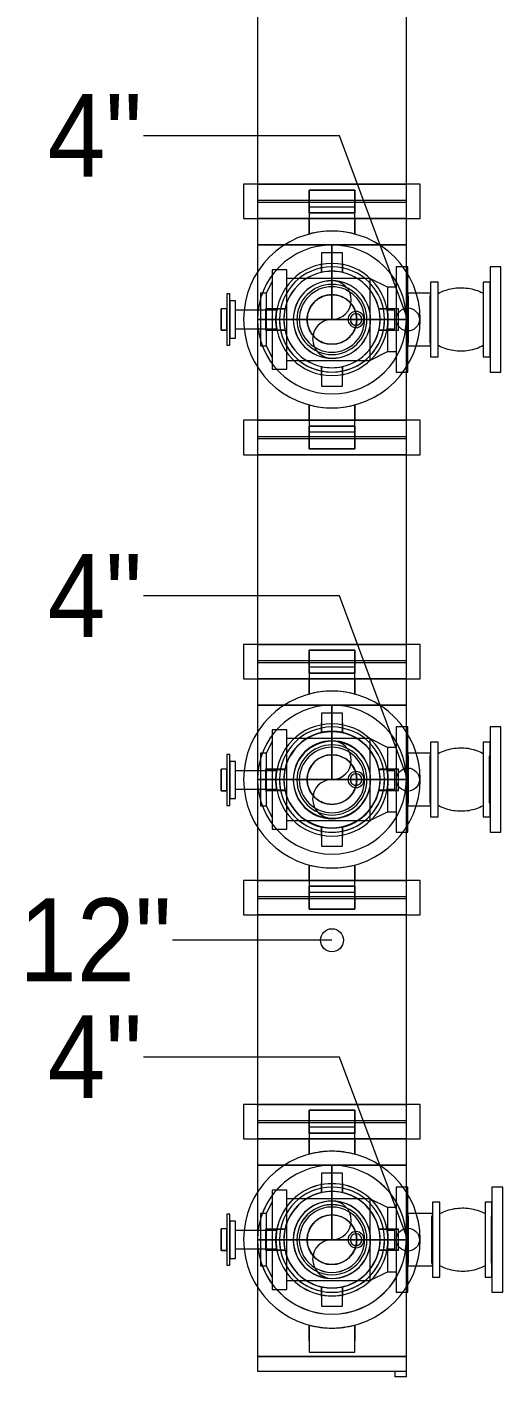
# Model space of a CAD drawing. Header units: metres. Extents: x 31.9 to 125.9, y -29 to 44.
# Drawn here: x 72.824 to 73.841, y -0.186 to 2.748 of the extents above; entities that cross this region are included whole.
import ezdxf

# ---------------------------------------------------------------- set-up
doc = ezdxf.new("R2010")
doc.units = ezdxf.units.M
for name, color, linetype, lineweight in [('A-DETL-GENF', 7, 'Continuous', 9), ('M-EQPM', 7, 'Continuous', 18), ('P-PIPE', 7, 'Continuous', 18), ('P-PIPE-IDEN', 7, 'Continuous', 9)]:
    doc.layers.add(name, color=color, linetype=linetype, lineweight=lineweight)
doc.styles.add('SansSerif', font='SANSS__.TTF', dxfattribs={"width": 0.9, "height": 0.18})

# ---------------------------------------------------------------- blocks, each defined once
blk = doc.blocks.new('C_S_L_ Suction Diffuser - 2_5-8 Inch - Flanged - 6_x4_-2360710-NIVEL 09')
at = {"layer": 'P-PIPE', "color": 11, "true_color": 0xff8080}
for p, q in [((0.0254, 0.1143), (0, 0.1143)), ((0, 0.1143), (0, 0)), ((0.0254, 0), (0.0254, 0.1143)), ((0.0825, 0.0889), (0.0444, 0.0698)), ((0.2635, 0.0889), (0.0825, 0.0889)), ((0.0825, 0), (0.0825, 0.0889)), ((0.0825, 0), (0.0825, 0.0889)), ((0.2794, 0.1079), (0.2635, 0.1079)), ((0.2635, 0.1079), (0.2635, 0)), ((0.2635, 0.0889), (0.2635, 0)), ((0.2953, 0.1079), (0.2794, 0.1079)), ((0.2953, 0), (0.2953, 0.1079)), ((0.0444, 0.0698), (0.0254, 0.0698)), ((0.0254, 0), (0.0254, 0.0698)), ((0.0444, 0), (0.0444, 0.0698)), ((0.0444, 0), (0.0444, 0.0698)), ((0.308, 0.0571), (0.2953, 0.0825)), ((0.2953, -0.0825), (0.2953, 0.0825)), ((0.2953, -0.0825), (0.2953, 0.0825)), ((0.3207, 0.0571), (0.308, 0.0571)), ((0.308, 0), (0.308, 0.0571)), ((0.308, 0), (0.308, 0.0571)), ((0.3207, 0), (0.3207, 0.0571)), ((0, 0), (0, -0.1143)), ((0.0254, -0.0699), (0.0254, 0)), ((0.0254, -0.1143), (0.0254, 0)), ((0.0444, -0.0699), (0.0444, 0)), ((0.0444, -0.0699), (0.0444, 0)), ((0.0825, -0.0889), (0.0825, 0)), ((0.0825, -0.0889), (0.0825, 0)), ((0.2635, 0), (0.2635, -0.0889)), ((0.2635, 0), (0.2635, -0.108)), ((0.2953, -0.108), (0.2953, 0)), ((0.308, -0.0572), (0.308, 0)), ((0.308, -0.0572), (0.308, 0)), ((0.3207, -0.0572), (0.3207, 0)), ((0.2953, -0.0825), (0.308, -0.0572)), ((0.308, -0.0572), (0.3207, -0.0572)), ((0.0254, -0.0699), (0.0444, -0.0699)), ((0.0444, -0.0699), (0.0825, -0.0889)), ((0, -0.1143), (0.0254, -0.1143)), ((0.0825, -0.0889), (0.2635, -0.0889)), ((0.2635, -0.108), (0.2794, -0.108)), ((0.2794, -0.108), (0.2953, -0.108))]:
    blk.add_line(p, q, dxfattribs=at)
for centre, radius, start, end in [((0.1651, 0), 0.1143, 0, 180), ((0.1651, 0), 0.1143, 360, 180), ((0.1651, 0), 0.054, 0, 180), ((0.1127, 0), 0.0175, 0, 180), ((0.1127, 0), 0.0175, 0, 180), ((0.1127, 0), 0.0127, 360, 180), ((0.1127, 0), 0.0127, 0, 180), ((0.1651, 0), 0.1143, 180, 0), ((0.1651, 0), 0.1143, 180, 360), ((0.1127, 0), 0.0175, 180, 0), ((0.1127, 0), 0.0175, 180, 360), ((0.1127, 0), 0.0127, 180, 360), ((0.1127, 0), 0.0127, 180, 0), ((0.1651, 0), 0.054, 180, 0)]:
    blk.add_arc(centre, radius, start, end, dxfattribs=at)
for points in [[(0.1111, 0), (0.1112, 0.0033), (0.1118, 0.0098), (0.1138, 0.0174), (0.1163, 0.0232), (0.1185, 0.0273), (0.121, 0.0313), (0.1238, 0.0349), (0.1269, 0.0383), (0.1303, 0.0414), (0.134, 0.0442), (0.1379, 0.0467), (0.142, 0.0488), (0.1463, 0.0507), (0.1509, 0.0522), (0.1555, 0.0532), (0.1602, 0.0538), (0.1651, 0.054), (0.17, 0.0538), (0.1747, 0.0532), (0.1793, 0.0522), (0.1839, 0.0507), (0.1875, 0.0491), (0.1903, 0.0477), (0.193, 0.0463), (0.1962, 0.0442), (0.1999, 0.0414), (0.2033, 0.0383), (0.2064, 0.0349), (0.2092, 0.0313), (0.2117, 0.0273), (0.2139, 0.0232), (0.2164, 0.0174), (0.2184, 0.0098), (0.219, 0.0033), (0.2191, 0)], [(0.2191, 0), (0.219, -0.0033), (0.2184, -0.0098), (0.2164, -0.0174), (0.2139, -0.0232), (0.2117, -0.0273), (0.2092, -0.0313), (0.2064, -0.0349), (0.2033, -0.0383), (0.1999, -0.0414), (0.1962, -0.0442), (0.1923, -0.0467), (0.1882, -0.0488), (0.1839, -0.0507), (0.1793, -0.0522), (0.1747, -0.0532), (0.17, -0.0538), (0.1651, -0.054), (0.1602, -0.0538), (0.1555, -0.0532), (0.1509, -0.0522), (0.1463, -0.0507), (0.1427, -0.0491), (0.1399, -0.0477), (0.1372, -0.0463), (0.134, -0.0442), (0.1303, -0.0414), (0.1269, -0.0383), (0.1238, -0.0349), (0.121, -0.0313), (0.1185, -0.0273), (0.1163, -0.0232), (0.1138, -0.0174), (0.1118, -0.0098), (0.1112, -0.0033), (0.1111, 0)]]:
    blk.add_open_spline(points, degree=3, knots=[0, 0, 0, 0, 0.055556, 0.111111, 0.138889, 0.166667, 0.194444, 0.222222, 0.25, 0.277778, 0.305556, 0.333333, 0.361111, 0.388889, 0.416667, 0.444444, 0.472222, 0.5, 0.527778, 0.555556, 0.583333, 0.611111, 0.638889, 0.652778, 0.666667, 0.694444, 0.722222, 0.75, 0.777778, 0.805556, 0.833333, 0.861111, 0.888889, 0.944444, 1, 1, 1, 1], dxfattribs=at)
blk = doc.blocks.new('Victaulic-IPS-Rigid Coupling Style 07-W07-107 - AC-2583998-NIVEL 09')
at = {"layer": 'P-PIPE', "color": 11, "true_color": 0xff8080}
for p, q in [((73.5375, 2.3568), (73.4384, 2.3568)), ((73.4384, 2.3568), (73.4384, 2.3319)), ((73.5375, 2.3319), (73.5375, 2.3568)), ((73.4384, 2.3319), (73.4384, 2.298)), ((73.4384, 2.298), (73.4384, 2.3319)), ((73.5375, 2.3319), (73.5375, 2.298)), ((73.5375, 2.298), (73.5375, 2.3319)), ((73.4384, 1.8928), (73.4384, 1.9267)), ((73.4384, 1.9267), (73.4384, 1.8928)), ((73.5375, 1.8928), (73.5375, 1.9267)), ((73.5375, 1.9267), (73.5375, 1.8928)), ((73.4384, 1.8928), (73.4384, 1.8679)), ((73.5375, 1.8679), (73.5375, 1.8928)), ((73.4384, 1.8679), (73.5375, 1.8679))]:
    blk.add_line(p, q, dxfattribs=at)
for radius, start, end in [(0.1922, 90, 270), (0.1922, 90, 270), (0.1922, 90, 104.9375), (0.1922, 90, 104.9375), (0.1922, 270, 90), (0.1922, 270, 90), (0.1922, 75.0625, 90), (0.1922, 75.0625, 90), (0.1619, 90, 270), (0.1619, 90, 270), (0.1619, 270, 90), (0.1619, 270, 90), (0.1922, 255.0625, 270), (0.1922, 255.0625, 270), (0.1922, 270, 284.9375), (0.1922, 270, 284.9375)]:
    blk.add_arc((73.488, 2.1124), radius, start, end, dxfattribs=at)
blk = doc.blocks.new('Victaulic-IPS-Rigid Coupling Style 07-W07-107 - AC-V29-NIVEL 09')
at = {"layer": 'P-PIPE', "color": 11, "true_color": 0xff8080}
for p, q in [((73.2958, 2.4062), (73.2958, 2.3316)), ((73.488, 2.4062), (73.2958, 2.4062)), ((73.326, 2.4062), (73.326, 2.3316)), ((73.326, 2.4062), (73.488, 2.4062)), ((73.6801, 2.4062), (73.488, 2.4062)), ((73.488, 2.4062), (73.6499, 2.4062)), ((73.6499, 2.3316), (73.6499, 2.4062)), ((73.6801, 2.3316), (73.6801, 2.4062)), ((73.5375, 2.3938), (73.4384, 2.3938)), ((73.4384, 2.3938), (73.4384, 2.344)), ((73.4384, 2.344), (73.4384, 2.3938)), ((73.4384, 2.3938), (73.4384, 2.344)), ((73.4384, 2.3938), (73.4384, 2.344)), ((73.4384, 2.3938), (73.488, 2.3938)), ((73.4384, 2.3938), (73.488, 2.3938)), ((73.488, 2.3938), (73.5375, 2.3938)), ((73.488, 2.3938), (73.5375, 2.3938)), ((73.5375, 2.344), (73.5375, 2.3938)), ((73.5375, 2.344), (73.5375, 2.3938)), ((73.5375, 2.344), (73.5375, 2.3938)), ((73.5375, 2.3938), (73.5375, 2.344)), ((73.2958, 2.3316), (73.488, 2.3316)), ((73.488, 2.3316), (73.326, 2.3316)), ((73.4384, 2.344), (73.5375, 2.344)), ((73.488, 2.344), (73.4384, 2.344)), ((73.488, 2.344), (73.4384, 2.344)), ((73.5375, 2.344), (73.488, 2.344)), ((73.5375, 2.344), (73.488, 2.344)), ((73.488, 2.3316), (73.6801, 2.3316)), ((73.6499, 2.3316), (73.488, 2.3316))]:
    blk.add_line(p, q, dxfattribs=at)
blk = doc.blocks.new('Victaulic-IPS-Reducer No 50-51 - AC-2380187-NIVEL 09')
at = {"layer": 'P-PIPE', "color": 11, "true_color": 0xff8080}
for radius, start, end in [(0.1619, 90, 270), (0.1619, 90, 270), (0.1619, 90, 270), (0.1619, 270, 90), (0.1619, 270, 90), (0.1619, 270, 90), (0.0841, 90, 270), (0.0841, 90, 270), (0.0841, 90, 270), (0.0841, 270, 90), (0.0841, 270, 90), (0.0841, 270, 90)]:
    blk.add_arc((73.488, 2.1124), radius, start, end, dxfattribs=at)
blk = doc.blocks.new('Victaulic-IPS-Rigid Coupling Style 07-W07-107 - AC-2583997-NIVEL 09')
at = {"layer": 'P-PIPE', "color": 11, "true_color": 0xff8080}
for p, q in [((73.5108, 2.2569), (73.4651, 2.2569)), ((73.4651, 2.2569), (73.4651, 2.2357)), ((73.4651, 2.2357), (73.4651, 2.2146)), ((73.4651, 2.2146), (73.4651, 2.2357)), ((73.5108, 2.2357), (73.5108, 2.2569)), ((73.5108, 2.2357), (73.5108, 2.2146)), ((73.5108, 2.2146), (73.5108, 2.2357)), ((73.4651, 1.989), (73.4651, 2.0101)), ((73.4651, 2.0101), (73.4651, 1.989)), ((73.5108, 1.989), (73.5108, 2.0101)), ((73.5108, 2.0101), (73.5108, 1.989)), ((73.4651, 1.989), (73.4651, 1.9678)), ((73.4651, 1.9678), (73.5108, 1.9678)), ((73.5108, 1.9678), (73.5108, 1.989))]:
    blk.add_line(p, q, dxfattribs=at)
for radius, start, end in [(0.1048, 90, 270), (0.1048, 90, 270), (0.1048, 90, 102.6023), (0.1048, 90, 102.6023), (0.1048, 270, 90), (0.1048, 270, 90), (0.1048, 77.3977, 90), (0.1048, 77.3977, 90), (0.0841, 90, 270), (0.0841, 90, 270), (0.0841, 270, 90), (0.0841, 270, 90), (0.1048, 257.3977, 270), (0.1048, 257.3977, 270), (0.1048, 270, 282.6023), (0.1048, 270, 282.6023)]:
    blk.add_arc((73.488, 2.1124), radius, start, end, dxfattribs=at)
blk = doc.blocks.new('Victaulic-IPS-Rigid Coupling Style 07-W07-107 - AC-V30-NIVEL 09')
at = {"layer": 'P-PIPE', "color": 11, "true_color": 0xff8080}
for p, q in [((73.2958, 1.8932), (73.2958, 1.8185)), ((73.488, 1.8932), (73.2958, 1.8932)), ((73.326, 1.8932), (73.326, 1.8185)), ((73.326, 1.8932), (73.488, 1.8932)), ((73.5375, 1.8807), (73.4384, 1.8807)), ((73.4384, 1.8807), (73.4384, 1.8309)), ((73.4384, 1.8807), (73.4384, 1.8309)), ((73.4384, 1.8807), (73.4384, 1.8309)), ((73.4384, 1.8309), (73.4384, 1.8807)), ((73.4384, 1.8807), (73.488, 1.8807)), ((73.4384, 1.8807), (73.488, 1.8807)), ((73.6801, 1.8932), (73.488, 1.8932)), ((73.488, 1.8932), (73.6499, 1.8932)), ((73.488, 1.8807), (73.5375, 1.8807)), ((73.488, 1.8807), (73.5375, 1.8807)), ((73.5375, 1.8309), (73.5375, 1.8807)), ((73.5375, 1.8807), (73.5375, 1.8309)), ((73.5375, 1.8309), (73.5375, 1.8807)), ((73.5375, 1.8309), (73.5375, 1.8807)), ((73.6499, 1.8185), (73.6499, 1.8932)), ((73.6801, 1.8185), (73.6801, 1.8932)), ((73.4384, 1.8309), (73.5375, 1.8309)), ((73.488, 1.8309), (73.4384, 1.8309)), ((73.488, 1.8309), (73.4384, 1.8309)), ((73.5375, 1.8309), (73.488, 1.8309)), ((73.5375, 1.8309), (73.488, 1.8309)), ((73.2958, 1.8185), (73.488, 1.8185)), ((73.488, 1.8185), (73.326, 1.8185)), ((73.488, 1.8185), (73.6801, 1.8185)), ((73.6499, 1.8185), (73.488, 1.8185))]:
    blk.add_line(p, q, dxfattribs=at)
blk = doc.blocks.new('Victaulic-IPS-Cap No 60 - Standard 2-2383927-NIVEL 09')
at = {"layer": 'P-PIPE', "color": 11, "true_color": 0xff8080}
for p, q in [((73.326, -0.1417), (73.326, -0.1734)), ((73.488, -0.1417), (73.326, -0.1417)), ((73.488, -0.1417), (73.326, -0.1417)), ((73.6499, -0.1417), (73.488, -0.1417)), ((73.6499, -0.1417), (73.488, -0.1417)), ((73.6499, -0.1734), (73.6499, -0.1417)), ((73.326, -0.1734), (73.488, -0.1734)), ((73.326, -0.1734), (73.488, -0.1734)), ((73.488, -0.1734), (73.6499, -0.1734)), ((73.488, -0.1734), (73.6499, -0.1734)), ((73.6245, -0.1734), (73.6245, -0.1861)), ((73.6245, -0.1734), (73.6499, -0.1734)), ((73.6245, -0.1734), (73.6499, -0.1734)), ((73.6499, -0.1861), (73.6499, -0.1734)), ((73.6499, -0.1861), (73.6245, -0.1861)), ((73.6499, -0.1861), (73.6245, -0.1861))]:
    blk.add_line(p, q, dxfattribs=at)
blk = doc.blocks.new('Butterfly Valve - 2-12 Inch - 6_-2379730-NIVEL 09')
at = {"layer": 'P-PIPE', "color": 11, "true_color": 0xff8080}
for p, q in [((73.2657, 2.1679), (73.2594, 2.1679)), ((73.2594, 2.1679), (73.2594, 2.1124)), ((73.2657, 2.1124), (73.2657, 2.1679)), ((73.2784, 2.1529), (73.2657, 2.1529)), ((73.2657, 2.1529), (73.2657, 2.1124)), ((73.2784, 2.1124), (73.2784, 2.1529)), ((73.2467, 2.089), (73.2467, 2.1357)), ((73.2467, 2.1357), (73.2467, 2.089)), ((73.2594, 2.1357), (73.2467, 2.1357)), ((73.2594, 2.1357), (73.2467, 2.1357)), ((73.2594, 2.089), (73.2594, 2.1357)), ((73.2594, 2.1357), (73.2594, 2.089)), ((73.3677, 2.1324), (73.2784, 2.1324)), ((73.2784, 2.1124), (73.2784, 2.1324)), ((73.6245, 2.1324), (73.6082, 2.1324)), ((73.6245, 2.1124), (73.6245, 2.1324)), ((73.2467, 2.089), (73.2594, 2.089)), ((73.2594, 2.089), (73.2467, 2.089)), ((73.2594, 2.1124), (73.2594, 2.0568)), ((73.2657, 2.0568), (73.2657, 2.1124)), ((73.2657, 2.1124), (73.2657, 2.0718)), ((73.2784, 2.0924), (73.2784, 2.1124)), ((73.2784, 2.0718), (73.2784, 2.1124)), ((73.2784, 2.0924), (73.3677, 2.0924)), ((73.6082, 2.0924), (73.6245, 2.0924)), ((73.6245, 2.0924), (73.6245, 2.1124)), ((73.2594, 2.0568), (73.2657, 2.0568)), ((73.2657, 2.0718), (73.2784, 2.0718))]:
    blk.add_line(p, q, dxfattribs=at)
for radius, start, end in [(0.1219, 90, 270), (0.1219, 90, 270), (0.1219, 270, 90), (0.1219, 270, 90), (0.0762, 90, 270), (0.0762, 90, 270), (0.0762, 90, 270), (0.0762, 90, 270), (0.0711, 90, 270), (0.0711, 90, 270), (0.0762, 270, 90), (0.0762, 270, 90), (0.0762, 270, 90), (0.0762, 270, 90), (0.0711, 270, 90), (0.0711, 270, 90)]:
    blk.add_arc((73.488, 2.1124), radius, start, end, dxfattribs=at)
for points in [[(73.366, 2.1124), (73.3661, 2.1147), (73.3661, 2.1182), (73.3664, 2.1219), (73.3666, 2.1239), (73.3667, 2.1252), (73.3669, 2.1265), (73.3671, 2.1281), (73.3673, 2.1298), (73.3675, 2.1313), (73.3677, 2.1325), (73.3677, 2.1325), (73.3675, 2.1312), (73.3673, 2.13), (73.3671, 2.1288), (73.367, 2.1277), (73.3669, 2.1265), (73.3667, 2.1252), (73.3666, 2.1238), (73.3664, 2.1219), (73.3661, 2.1182), (73.3661, 2.1147), (73.366, 2.1124)], [(73.6099, 2.1124), (73.6099, 2.1147), (73.6098, 2.1182), (73.6095, 2.1219), (73.6093, 2.1238), (73.6092, 2.1252), (73.6091, 2.1265), (73.6089, 2.1281), (73.6086, 2.1298), (73.6084, 2.1312), (73.6082, 2.1325), (73.6082, 2.1325), (73.6084, 2.1313), (73.6086, 2.13), (73.6088, 2.1288), (73.6089, 2.1277), (73.6091, 2.1265), (73.6092, 2.1252), (73.6093, 2.1239), (73.6095, 2.1219), (73.6098, 2.1182), (73.6099, 2.1147), (73.6099, 2.1124)], [(73.366, 2.1124), (73.3661, 2.11), (73.3661, 2.1065), (73.3664, 2.1028), (73.3666, 2.1009), (73.3667, 2.0995), (73.3669, 2.0982), (73.3671, 2.0966), (73.3673, 2.095), (73.3675, 2.0935), (73.3677, 2.0923), (73.3677, 2.0923), (73.3675, 2.0935), (73.3673, 2.0947), (73.3671, 2.096), (73.367, 2.097), (73.3669, 2.0982), (73.3667, 2.0995), (73.3666, 2.1009), (73.3664, 2.1028), (73.3661, 2.1065), (73.3661, 2.11), (73.366, 2.1124)], [(73.6099, 2.1124), (73.6099, 2.11), (73.6098, 2.1065), (73.6095, 2.1028), (73.6093, 2.1009), (73.6092, 2.0995), (73.6091, 2.0982), (73.6089, 2.0966), (73.6086, 2.095), (73.6084, 2.0935), (73.6082, 2.0923), (73.6082, 2.0923), (73.6084, 2.0935), (73.6086, 2.0947), (73.6088, 2.096), (73.6089, 2.097), (73.6091, 2.0982), (73.6092, 2.0995), (73.6093, 2.1009), (73.6095, 2.1028), (73.6098, 2.1065), (73.6099, 2.11), (73.6099, 2.1124)]]:
    blk.add_open_spline(points, degree=3, knots=[0, 0, 0, 0, 0.111111, 0.166667, 0.194444, 0.222222, 0.25, 0.277778, 0.333333, 0.388889, 0.444444, 0.555556, 0.611111, 0.666667, 0.694444, 0.722222, 0.75, 0.777778, 0.805556, 0.833333, 0.888889, 1, 1, 1, 1], dxfattribs=at)
blk = doc.blocks.new('Victaulic-IPS-Rigid Coupling Style 07-W07-107 - AC-V141-NIVEL 09')
at = {"layer": 'P-PIPE', "color": 11, "true_color": 0xff8080}
for p, q in [((73.3434, 2.1352), (73.3434, 2.0895)), ((73.3646, 2.1352), (73.3434, 2.1352)), ((73.3646, 2.1352), (73.3857, 2.1352)), ((73.3857, 2.1352), (73.3646, 2.1352)), ((73.6113, 2.1352), (73.5902, 2.1352)), ((73.5902, 2.1352), (73.6113, 2.1352)), ((73.6325, 2.1352), (73.6113, 2.1352)), ((73.6325, 2.0895), (73.6325, 2.1352)), ((73.3434, 2.0895), (73.3646, 2.0895)), ((73.3646, 2.0895), (73.3857, 2.0895)), ((73.3857, 2.0895), (73.3646, 2.0895)), ((73.6113, 2.0895), (73.5902, 2.0895)), ((73.5902, 2.0895), (73.6113, 2.0895)), ((73.6113, 2.0895), (73.6325, 2.0895))]:
    blk.add_line(p, q, dxfattribs=at)
for radius, start, end in [(0.1048, 0, 180), (0.1048, 0, 180), (0.0841, 0, 180), (0.0841, 0, 180), (0.1048, 167.3977, 180), (0.1048, 167.3977, 180), (0.1048, 0, 12.6023), (0.1048, 0, 12.6023), (0.1048, 180, 0), (0.1048, 180, 360), (0.1048, 180, 192.6023), (0.1048, 180, 192.6023), (0.0841, 180, 360), (0.0841, 180, 0), (0.1048, 347.3977, 0), (0.1048, 347.3977, 360)]:
    blk.add_arc((73.488, 2.1124), radius, start, end, dxfattribs=at)
blk = doc.blocks.new('Butterfly Valve - 2-12 Inch - 6_-V142-NIVEL 09')
at = {"layer": 'P-PIPE', "color": 11, "true_color": 0xff8080}
for p, q in [((73.2657, 0.1678), (73.2594, 0.1678)), ((73.2594, 0.1678), (73.2594, 0.1122)), ((73.2594, 0.1678), (73.2594, 0.1123)), ((73.2657, 0.1123), (73.2657, 0.1678)), ((73.2657, 0.1122), (73.2657, 0.1678)), ((73.2784, 0.1528), (73.2657, 0.1528)), ((73.2657, 0.1528), (73.2657, 0.1122)), ((73.2657, 0.1528), (73.2657, 0.1123)), ((73.2784, 0.1123), (73.2784, 0.1528)), ((73.2784, 0.1122), (73.2784, 0.1528)), ((73.2467, 0.1356), (73.2467, 0.1358)), ((73.2467, 0.1358), (73.2467, 0.0891)), ((73.2594, 0.1358), (73.2467, 0.1358)), ((73.2467, 0.0889), (73.2467, 0.1356)), ((73.2594, 0.1356), (73.2467, 0.1356)), ((73.2594, 0.0891), (73.2594, 0.1358)), ((73.2594, 0.1358), (73.2594, 0.1356)), ((73.2594, 0.1356), (73.2594, 0.0889)), ((73.3677, 0.1322), (73.2784, 0.1322)), ((73.2784, 0.1123), (73.2784, 0.1322)), ((73.2784, 0.1122), (73.2784, 0.1322)), ((73.6245, 0.1322), (73.6082, 0.1322)), ((73.6245, 0.1123), (73.6245, 0.1322)), ((73.6245, 0.1122), (73.6245, 0.1322)), ((73.2467, 0.0891), (73.2467, 0.0889)), ((73.2467, 0.0891), (73.2594, 0.0891)), ((73.2594, 0.0889), (73.2467, 0.0889)), ((73.2594, 0.1123), (73.2594, 0.0567)), ((73.2594, 0.1122), (73.2594, 0.0567)), ((73.2594, 0.0889), (73.2594, 0.0891)), ((73.2657, 0.0567), (73.2657, 0.1123)), ((73.2657, 0.1123), (73.2657, 0.0717)), ((73.2657, 0.0567), (73.2657, 0.1122)), ((73.2657, 0.1122), (73.2657, 0.0717)), ((73.2784, 0.0922), (73.2784, 0.1123)), ((73.2784, 0.0717), (73.2784, 0.1123)), ((73.2784, 0.0922), (73.2784, 0.1122)), ((73.2784, 0.0717), (73.2784, 0.1122)), ((73.2784, 0.0922), (73.3677, 0.0922)), ((73.366, 0.1123), (73.366, 0.1123)), ((73.366, 0.1122), (73.366, 0.1122)), ((73.4118, 0.1123), (73.4118, 0.1123)), ((73.4118, 0.1122), (73.4118, 0.1122)), ((73.5642, 0.1123), (73.5642, 0.1123)), ((73.5642, 0.1122), (73.5642, 0.1122)), ((73.6082, 0.0922), (73.6245, 0.0922)), ((73.6099, 0.1123), (73.6099, 0.1123)), ((73.6099, 0.1122), (73.6099, 0.1122)), ((73.6245, 0.0922), (73.6245, 0.1123)), ((73.6245, 0.0922), (73.6245, 0.1122)), ((73.2657, 0.0717), (73.2784, 0.0717)), ((73.2594, 0.0567), (73.2657, 0.0567))]:
    blk.add_line(p, q, dxfattribs=at)
for centre, major_axis, start_param, end_param in [((73.488, 0.1123), (0.1219, 0), 1.570796, 4.712389), ((73.488, 0.1122), (-0.1219, 0), 4.712389, 7.853982), ((73.488, 0.1123), (0.1219, 0), 4.712389, 7.853982), ((73.488, 0.1122), (0.1219, 0), 4.712389, 7.853982), ((73.488, 0.1123), (-0.0762, 0), 4.712389, 7.853982), ((73.488, 0.1123), (0.0762, 0), 1.570796, 4.712389), ((73.488, 0.1122), (0.0762, 0), 1.570796, 4.712389), ((73.488, 0.1122), (0.0762, 0), 1.570796, 4.712389), ((73.488, 0.1123), (0.0711, 0), 1.570796, 4.712389), ((73.488, 0.1122), (0.0711, 0), 1.570796, 4.712389), ((73.488, 0.1123), (0.0762, 0), 4.712389, 7.853982), ((73.488, 0.1123), (0.0762, 0), 4.712389, 7.853982), ((73.488, 0.1122), (0.0762, 0), 4.712389, 7.853982), ((73.488, 0.1122), (0.0762, 0), 4.712389, 7.853982), ((73.488, 0.1123), (0.0711, 0), 4.712389, 7.853982), ((73.488, 0.1122), (0.0711, 0), 4.712389, 7.853982)]:
    blk.add_ellipse(centre, major_axis=major_axis, ratio=1, start_param=start_param, end_param=end_param, dxfattribs=at)
for points in [[(73.366, 0.1122), (73.3661, 0.1146), (73.3661, 0.1181), (73.3664, 0.1218), (73.3666, 0.1237), (73.3667, 0.1251), (73.3669, 0.1264), (73.3671, 0.128), (73.3673, 0.1296), (73.3675, 0.1311), (73.3677, 0.1323), (73.3677, 0.1323), (73.3675, 0.1311), (73.3673, 0.1299), (73.3671, 0.1287), (73.367, 0.1276), (73.3669, 0.1264), (73.3667, 0.1251), (73.3666, 0.1237), (73.3664, 0.1218), (73.3661, 0.1181), (73.3661, 0.1146), (73.366, 0.1123)], [(73.6099, 0.1123), (73.6099, 0.1146), (73.6098, 0.1181), (73.6095, 0.1218), (73.6093, 0.1237), (73.6092, 0.1251), (73.6091, 0.1264), (73.6089, 0.128), (73.6086, 0.1297), (73.6084, 0.1311), (73.6082, 0.1323), (73.6082, 0.1323), (73.6084, 0.1311), (73.6086, 0.1299), (73.6088, 0.1286), (73.6089, 0.1276), (73.6091, 0.1264), (73.6092, 0.1251), (73.6093, 0.1237), (73.6095, 0.1218), (73.6098, 0.1181), (73.6099, 0.1146), (73.6099, 0.1122)], [(73.366, 0.1123), (73.3661, 0.1099), (73.3661, 0.1064), (73.3664, 0.1027), (73.3666, 0.1008), (73.3667, 0.0994), (73.3669, 0.0981), (73.3671, 0.0965), (73.3673, 0.0948), (73.3675, 0.0934), (73.3677, 0.0921), (73.3677, 0.0921), (73.3675, 0.0934), (73.3673, 0.0946), (73.3671, 0.0958), (73.367, 0.0969), (73.3669, 0.0981), (73.3667, 0.0994), (73.3666, 0.1007), (73.3664, 0.1027), (73.3661, 0.1064), (73.3661, 0.1099), (73.366, 0.1122)], [(73.6099, 0.1122), (73.6099, 0.1099), (73.6098, 0.1064), (73.6095, 0.1027), (73.6093, 0.1007), (73.6092, 0.0994), (73.6091, 0.0981), (73.6089, 0.0965), (73.6086, 0.0948), (73.6084, 0.0934), (73.6082, 0.0921), (73.6082, 0.0921), (73.6084, 0.0934), (73.6086, 0.0946), (73.6088, 0.0959), (73.6089, 0.0969), (73.6091, 0.0981), (73.6092, 0.0994), (73.6093, 0.1008), (73.6095, 0.1027), (73.6098, 0.1064), (73.6099, 0.1099), (73.6099, 0.1123)]]:
    blk.add_open_spline(points, degree=3, knots=[0, 0, 0, 0, 0.111111, 0.166667, 0.194444, 0.222222, 0.25, 0.277778, 0.333333, 0.388889, 0.444444, 0.555556, 0.611111, 0.666667, 0.694444, 0.722222, 0.75, 0.777778, 0.805556, 0.833333, 0.888889, 1, 1, 1, 1], dxfattribs=at)
blk = doc.blocks.new('Victaulic-IPS-Rigid Coupling Style 07-W07-107 - AC-V143-NIVEL 09')
at = {"layer": 'P-PIPE', "color": 11, "true_color": 0xff8080}
for p, q in [((73.3434, 0.1351), (73.3434, 0.0894)), ((73.3646, 0.1351), (73.3857, 0.1351)), ((73.3857, 0.1351), (73.3646, 0.1351)), ((73.3857, 0.1351), (73.3857, 0.1351)), ((73.6113, 0.1351), (73.5902, 0.1351)), ((73.5902, 0.1351), (73.5902, 0.1351)), ((73.5902, 0.1351), (73.6113, 0.1351)), ((73.6325, 0.0894), (73.6325, 0.1351)), ((73.3646, 0.0894), (73.3857, 0.0894)), ((73.3857, 0.0894), (73.3646, 0.0894)), ((73.3832, 0.1122), (73.3832, 0.1122)), ((73.3832, 0.1122), (73.3832, 0.1122)), ((73.3857, 0.0894), (73.3857, 0.0894)), ((73.4038, 0.1122), (73.4038, 0.1122)), ((73.5721, 0.1122), (73.5721, 0.1122)), ((73.6113, 0.0894), (73.5902, 0.0894)), ((73.5902, 0.0894), (73.5902, 0.0894)), ((73.5902, 0.0894), (73.6113, 0.0894)), ((73.5927, 0.1122), (73.5927, 0.1122)), ((73.5927, 0.1122), (73.5927, 0.1122))]:
    blk.add_line(p, q, dxfattribs=at)
for centre, major_axis, ratio, start_param, end_param in [((73.488, 0.1122), (0.1048, 0), 1, 0, 3.141593), ((73.488, 0.1122), (0.1048, 0), 1, 0, 3.141593), ((73.488, 0.1122), (0.0841, 0), 1, 0, 3.141593), ((73.488, 0.1122), (0.0841, 0), 1, 0, 3.141593), ((73.3646, 0.1351), (0.0212, 0), 0.000615, 1.570796, 4.712389), ((73.488, 0.1122), (0.1048, 0), 1, 2.921642, 3.141593), ((73.488, 0.1122), (0.1048, 0), 1, 2.921642, 3.141593), ((73.488, 0.1122), (0.1048, 0), 1, 0, 0.219951), ((73.488, 0.1122), (0.1048, 0), 1, 0, 0.219951), ((73.6113, 0.1351), (0.0212, 0), 0.000615, 4.712389, 7.853982), ((73.3646, 0.0894), (0.0212, 0), 0.000615, 1.570796, 4.712389), ((73.488, 0.1122), (0.1048, 0), 1, 3.141593, 6.283185), ((73.488, 0.1122), (0.1048, 0), 1, 3.141593, 6.283185), ((73.488, 0.1122), (0.1048, 0), 1, 3.141593, 3.361544), ((73.488, 0.1122), (0.1048, 0), 1, 3.141593, 3.361544), ((73.488, 0.1122), (0.0841, 0), 1, 3.141593, 6.283185), ((73.488, 0.1122), (0.0841, 0), 1, 3.141593, 6.283185), ((73.488, 0.1122), (0.1048, 0), 1, 6.063234, 6.283185), ((73.488, 0.1122), (0.1048, 0), 1, 6.063234, 6.283185), ((73.6113, 0.0894), (0.0212, 0), 0.000615, 4.712389, 7.853982)]:
    blk.add_ellipse(centre, major_axis=major_axis, ratio=ratio, start_param=start_param, end_param=end_param, dxfattribs=at)
blk = doc.blocks.new('Victaulic-IPS-Rigid Coupling Style 07-W07-107 - AC-V144-NIVEL 09')
at = {"layer": 'P-PIPE', "color": 11, "true_color": 0xff8080}
for p, q in [((73.3434, 0.1351), (73.3434, 0.0894)), ((73.3646, 0.1351), (73.3857, 0.1351)), ((73.3857, 0.1351), (73.3646, 0.1351)), ((73.3857, 0.1351), (73.3857, 0.1351)), ((73.6113, 0.1351), (73.5902, 0.1351)), ((73.5902, 0.1351), (73.5902, 0.1351)), ((73.5902, 0.1351), (73.6113, 0.1351)), ((73.6325, 0.0894), (73.6325, 0.1351)), ((73.3646, 0.0894), (73.3857, 0.0894)), ((73.3857, 0.0894), (73.3646, 0.0894)), ((73.3832, 0.1123), (73.3832, 0.1122)), ((73.3832, 0.1123), (73.3832, 0.1123)), ((73.3857, 0.0894), (73.3857, 0.0894)), ((73.4038, 0.1123), (73.4038, 0.1122)), ((73.5721, 0.1122), (73.5721, 0.1123)), ((73.6113, 0.0894), (73.5902, 0.0894)), ((73.5902, 0.0894), (73.5902, 0.0894)), ((73.5902, 0.0894), (73.6113, 0.0894)), ((73.5927, 0.1122), (73.5927, 0.1123)), ((73.5927, 0.1123), (73.5927, 0.1123))]:
    blk.add_line(p, q, dxfattribs=at)
for centre, major_axis, ratio, start_param, end_param in [((73.488, 0.1123), (-0.1048, 0), 1, 3.141593, 6.283185), ((73.488, 0.1122), (-0.1048, 0), 1, 3.141593, 6.283185), ((73.488, 0.1122), (-0.0841, 0), 1, 3.141593, 6.283185), ((73.488, 0.1123), (-0.0841, 0), 1, 3.141593, 6.283185), ((73.3646, 0.1351), (-0.0212, 0), 0.000615, 4.712389, 7.853982), ((73.488, 0.1123), (0.1048, 0), 1, 2.921642, 3.141593), ((73.488, 0.1123), (-0.1048, 0), 1, 6.063234, 6.283185), ((73.488, 0.1123), (-0.1048, 0), 1, 3.141593, 3.361544), ((73.488, 0.1123), (0.1048, 0), 1, 0, 0.219951), ((73.6113, 0.1351), (-0.0212, 0), 0.000615, 1.570796, 4.712389), ((73.3646, 0.0894), (-0.0212, 0), 0.000615, 4.712389, 7.853982), ((73.488, 0.1123), (-0.1048, 0), 1, 0, 3.141593), ((73.488, 0.1123), (-0.1048, 0), 1, 0, 0.219951), ((73.488, 0.1123), (0.1048, 0), 1, 3.141593, 3.361544), ((73.488, 0.1122), (-0.1048, 0), 1, 0, 3.141593), ((73.488, 0.1123), (-0.0841, 0), 1, 0, 3.141593), ((73.488, 0.1122), (-0.0841, 0), 1, 0, 3.141593), ((73.488, 0.1123), (0.1048, 0), 1, 6.063234, 6.283185), ((73.488, 0.1123), (-0.1048, 0), 1, 2.921642, 3.141593), ((73.6113, 0.0894), (-0.0212, 0), 0.000615, 1.570796, 4.712389)]:
    blk.add_ellipse(centre, major_axis=major_axis, ratio=ratio, start_param=start_param, end_param=end_param, dxfattribs=at)
blk = doc.blocks.new('Pump-Vertical_Inline-Taco-KV_D_Models - 4009D NEMA at 15 HP 1760 RPM TEFC-2128334-NIVEL 09')
at = {"layer": 'A-DETL-GENF', "lineweight": 18, "true_color": 0xff8080}
blk.add_hatch(color=11, dxfattribs=at).paths.add_polyline_path([(-0.0861, -0.1492), (0.1722, 0), (-0.0861, 0.1492)])
at = {"layer": 'A-DETL-GENF', "color": 11, "true_color": 0xff8080}
for p, q in [((0.1722, 0), (-0.0861, 0.1492)), ((-0.0861, 0.1492), (-0.0861, -0.1492)), ((-0.0861, -0.1492), (0.1722, 0))]:
    blk.add_line(p, q, dxfattribs=at)
blk.add_circle((0, 0), 0.1722, dxfattribs=at)
at = {"layer": 'M-EQPM', "color": 11, "true_color": 0xff8080}
for p, q in [((-0.2937, 0.1143), (-0.3175, 0.1143)), ((-0.3175, 0.1143), (-0.3175, 0)), ((-0.2937, 0), (-0.2937, 0.1143)), ((0.3175, 0.1143), (0.2937, 0.1143)), ((0.2937, 0.1143), (0.2937, 0)), ((0.3175, 0), (0.3175, 0.1143)), ((-0.3175, 0), (-0.3175, -0.1143)), ((-0.2937, -0.1143), (-0.2937, 0)), ((0.2937, 0), (0.2937, -0.1143)), ((0.3175, -0.1143), (0.3175, 0)), ((-0.3175, -0.1143), (-0.2937, -0.1143)), ((0.2937, -0.1143), (0.3175, -0.1143))]:
    blk.add_line(p, q, dxfattribs=at)
blk = doc.blocks.new('C_S_L_Antivibratorio 2- Flanged - 4_-2764375-NIVEL 09')
at = {"layer": 'P-PIPE', "color": 11, "true_color": 0xff8080}
for p, q in [((-0.0494, 0.0813), (-0.0658, 0.0813)), ((-0.0658, 0.0813), (-0.0658, -0.0813)), ((-0.0658, 0.0813), (-0.0658, -0.0813)), ((-0.0494, -0.0813), (-0.0494, 0.0813)), ((-0.0494, -0.0813), (-0.0494, 0.0813)), ((0.0635, 0.0813), (0.0488, 0.0813)), ((0.0488, 0.0813), (0.0488, -0.0813)), ((0.0488, 0.0813), (0.0488, -0.0813)), ((0.0635, -0.0813), (0.0635, 0.0813)), ((0.0635, -0.0813), (0.0635, 0.0813)), ((-0.0494, -0.0567), (-0.0494, 0.0567)), ((-0.0494, -0.0567), (-0.0494, 0.0567)), ((0.0488, 0.0569), (0.0488, -0.0569)), ((0.0488, 0.0569), (0.0488, -0.0569)), ((-0.0658, -0.0813), (-0.0494, -0.0813)), ((0.0488, -0.0813), (0.0635, -0.0813))]:
    blk.add_line(p, q, dxfattribs=at)
at = {"layer": 'P-PIPE', "color": 11, "true_color": 0xff8080, "flags": 128}
for points in [[(-0.0494, 0.0567), (-0.0456, 0.0586), (-0.0418, 0.0603), (-0.0379, 0.0619), (-0.034, 0.0633), (-0.03, 0.0646), (-0.026, 0.0657), (-0.0219, 0.0667), (-0.0178, 0.0675), (-0.0136, 0.0681), (-0.0095, 0.0686), (-0.0053, 0.0689), (-0.0011, 0.069), (0.0031, 0.069), (0.0073, 0.0688), (0.0114, 0.0684), (0.0156, 0.0679), (0.0197, 0.0671), (0.0238, 0.0663), (0.0279, 0.0652), (0.0319, 0.064), (0.0359, 0.0627), (0.0398, 0.0612), (0.0436, 0.0595), (0.0474, 0.0577), (0.0488, 0.0569)], [(0.0488, -0.0569), (0.0451, -0.0588), (0.0413, -0.0605), (0.0374, -0.0621), (0.0334, -0.0635), (0.0295, -0.0648), (0.0254, -0.0659), (0.0213, -0.0668), (0.0172, -0.0676), (0.0131, -0.0682), (0.0089, -0.0686), (0.0047, -0.0689), (0.0005, -0.069), (-0.0037, -0.069), (-0.0079, -0.0687), (-0.012, -0.0683), (-0.0162, -0.0678), (-0.0203, -0.067), (-0.0244, -0.0661), (-0.0285, -0.0651), (-0.0325, -0.0639), (-0.0364, -0.0625), (-0.0403, -0.0609), (-0.0442, -0.0593), (-0.0479, -0.0574), (-0.0494, -0.0567)]]:
    blk.add_lwpolyline(points, dxfattribs=at)
blk = doc.blocks.new('Non-Connector - AC-2603212-NIVEL 09')
at = {"layer": 'P-PIPE', "color": 11, "true_color": 0xff8080}
for p, q in [((0.0016, 0.0508), (0, 0.0508)), ((0, 0.0508), (0, -0.0508)), ((0, 0.0508), (0, -0.0508)), ((0.0016, -0.0508), (0.0016, 0.0508)), ((0.0016, -0.0508), (0.0016, 0.0508)), ((0, -0.0508), (0.0016, -0.0508))]:
    blk.add_line(p, q, dxfattribs=at)

msp = doc.modelspace()

# ---------------------------------------------------------------- linework, layer by layer
at = {"layer": 'P-PIPE', "color": 11, "true_color": 0xff8080}
for p, q in [((73.326, 4.8143), (73.326, 2.3714)), ((73.6499, 2.3714), (73.6499, 4.8143)), ((73.326, 2.3714), (73.6499, 2.3714)), ((73.326, 2.3664), (73.326, 1.8584)), ((73.488, 2.3664), (73.326, 2.3664)), ((73.488, 2.3664), (73.326, 2.3664)), ((73.6499, 2.3664), (73.488, 2.3664)), ((73.6499, 2.3664), (73.488, 2.3664)), ((73.6499, 1.8584), (73.6499, 2.3664)), ((73.7026, 2.1695), (73.6531, 2.1695)), ((73.6531, 2.1695), (73.6531, 2.0552)), ((73.7026, 2.0552), (73.7026, 2.1695)), ((73.6531, 2.0552), (73.7026, 2.0552)), ((73.326, 1.8584), (73.488, 1.8584)), ((73.326, 1.8584), (73.488, 1.8584)), ((73.326, 1.8533), (73.326, 1.3714)), ((73.6499, 1.8533), (73.326, 1.8533)), ((73.488, 1.8584), (73.6499, 1.8584)), ((73.488, 1.8584), (73.6499, 1.8584)), ((73.6499, 1.3714), (73.6499, 1.8533)), ((73.326, 1.3714), (73.6499, 1.3714)), ((73.326, 1.3664), (73.326, 0.8584)), ((73.488, 1.3664), (73.326, 1.3664)), ((73.488, 1.3664), (73.326, 1.3664)), ((73.6499, 1.3664), (73.488, 1.3664)), ((73.6499, 1.3664), (73.488, 1.3664)), ((73.6499, 0.8584), (73.6499, 1.3664)), ((73.7026, 1.1695), (73.6531, 1.1695)), ((73.6531, 1.1695), (73.6531, 1.0552)), ((73.7026, 1.0552), (73.7026, 1.1695)), ((73.6531, 1.0552), (73.7026, 1.0552)), ((73.326, 0.8584), (73.488, 0.8584)), ((73.326, 0.8584), (73.488, 0.8584)), ((73.326, 0.8533), (73.326, 0.3714)), ((73.6499, 0.8533), (73.326, 0.8533)), ((73.488, 0.8584), (73.6499, 0.8584)), ((73.488, 0.8584), (73.6499, 0.8584)), ((73.6499, 0.3714), (73.6499, 0.8533)), ((73.326, 0.3714), (73.6499, 0.3714)), ((73.326, 0.3663), (73.326, -0.1417)), ((73.488, 0.3663), (73.326, 0.3663)), ((73.488, 0.3663), (73.326, 0.3663)), ((73.6499, 0.3663), (73.488, 0.3663)), ((73.6499, 0.3663), (73.488, 0.3663)), ((73.6499, -0.1417), (73.6499, 0.3663)), ((73.7064, 0.1695), (73.6531, 0.1695)), ((73.6531, 0.1695), (73.6531, 0.0552)), ((73.7064, 0.0552), (73.7064, 0.1695)), ((73.6531, 0.0552), (73.7064, 0.0552)), ((73.326, -0.1417), (73.488, -0.1417)), ((73.326, -0.1417), (73.488, -0.1417)), ((73.488, -0.1417), (73.6499, -0.1417)), ((73.488, -0.1417), (73.6499, -0.1417))]:
    msp.add_line(p, q, dxfattribs=at)
at = {"layer": 'P-PIPE', "color": 11, "lineweight": 9, "true_color": 0xff8080}
for p, q in [((73.488, 2.2743), (73.326, 2.2743)), ((73.326, 2.2743), (73.326, 2.1124)), ((73.326, 2.2743), (73.326, 2.1124)), ((73.326, 2.2743), (73.488, 2.2743)), ((73.6499, 2.2743), (73.488, 2.2743)), ((73.488, 2.2743), (73.488, 2.1124)), ((73.488, 2.2743), (73.488, 2.1124)), ((73.488, 2.2743), (73.6499, 2.2743)), ((73.488, 2.1124), (73.488, 2.2743)), ((73.488, 2.1124), (73.488, 2.2743)), ((73.6499, 2.1124), (73.6499, 2.2743)), ((73.6499, 2.1124), (73.6499, 2.2743)), ((73.488, 2.1124), (73.326, 2.1124)), ((73.326, 2.1124), (73.488, 2.1124)), ((73.6499, 2.1124), (73.488, 2.1124)), ((73.488, 2.1124), (73.6499, 2.1124)), ((73.488, 1.2743), (73.326, 1.2743)), ((73.326, 1.2743), (73.326, 1.1124)), ((73.326, 1.2743), (73.326, 1.1124)), ((73.326, 1.2743), (73.488, 1.2743)), ((73.6499, 1.2743), (73.488, 1.2743)), ((73.488, 1.2743), (73.488, 1.1124)), ((73.488, 1.2743), (73.488, 1.1124)), ((73.488, 1.2743), (73.6499, 1.2743)), ((73.488, 1.1124), (73.488, 1.2743)), ((73.488, 1.1124), (73.488, 1.2743)), ((73.6499, 1.1124), (73.6499, 1.2743)), ((73.6499, 1.1124), (73.6499, 1.2743)), ((73.488, 1.1124), (73.326, 1.1124)), ((73.326, 1.1124), (73.488, 1.1124)), ((73.6499, 1.1124), (73.488, 1.1124)), ((73.488, 1.1124), (73.6499, 1.1124)), ((73.488, 0.2743), (73.326, 0.2743)), ((73.326, 0.2743), (73.326, 0.1123)), ((73.326, 0.2743), (73.326, 0.1123)), ((73.326, 0.2743), (73.488, 0.2743)), ((73.6499, 0.2743), (73.488, 0.2743)), ((73.488, 0.2743), (73.488, 0.1123)), ((73.488, 0.2743), (73.488, 0.1123)), ((73.488, 0.2743), (73.6499, 0.2743)), ((73.488, 0.1123), (73.488, 0.2743)), ((73.488, 0.1123), (73.488, 0.2743)), ((73.6499, 0.1123), (73.6499, 0.2743)), ((73.6499, 0.1123), (73.6499, 0.2743)), ((73.488, 0.1123), (73.326, 0.1123)), ((73.326, 0.1123), (73.488, 0.1123)), ((73.6499, 0.1123), (73.488, 0.1123)), ((73.488, 0.1123), (73.6499, 0.1123))]:
    msp.add_line(p, q, dxfattribs=at)
at = {"layer": 'P-PIPE', "color": 11, "true_color": 0xff8080}
for centre, radius, start, end in [((73.488, 2.1124), 0.1619, 90, 180), ((73.488, 2.1124), 0.1619, 0, 90), ((73.488, 2.1124), 0.0841, 0, 180), ((73.488, 2.1124), 0.0841, 0, 180), ((73.488, 2.1544), 0.0421, 270, 90), ((73.488, 2.1124), 0.1619, 180, 270), ((73.488, 2.1124), 0.0841, 180, 360), ((73.488, 2.1124), 0.0841, 180, 360), ((73.488, 2.0703), 0.0421, 90, 270), ((73.488, 2.1124), 0.1619, 270, 0), ((73.488, 1.1124), 0.1619, 90, 180), ((73.488, 1.1124), 0.1619, 0, 90), ((73.488, 1.1124), 0.0841, 0, 180), ((73.488, 1.1114), 0.0841, 0, 180), ((73.488, 1.1544), 0.0421, 270, 90), ((73.488, 1.1124), 0.1619, 180, 270), ((73.488, 1.1124), 0.0841, 180, 360), ((73.488, 1.1114), 0.0841, 180, 360), ((73.488, 1.0703), 0.0421, 90, 270), ((73.488, 1.1124), 0.1619, 270, 0), ((73.488, 0.1123), 0.1619, 90, 180), ((73.488, 0.1123), 0.1619, 0, 90), ((73.488, 0.1123), 0.0841, 0, 180), ((73.488, 0.1121), 0.0841, 0, 180), ((73.488, 0.1543), 0.0421, 270, 90), ((73.488, 0.1123), 0.1619, 180, 270), ((73.488, 0.1123), 0.0841, 180, 360), ((73.488, 0.1121), 0.0841, 180, 360), ((73.488, 0.0702), 0.0421, 90, 270), ((73.488, 0.1123), 0.1619, 270, 0)]:
    msp.add_arc(centre, radius, start, end, dxfattribs=at)
at = {"layer": 'P-PIPE-IDEN'}
for p, q in [((73.5043, 2.5115), (73.0779, 2.5115)), ((73.6531, 2.1124), (73.5043, 2.5115)), ((73.5043, 1.5115), (73.0779, 1.5115)), ((73.6531, 1.1124), (73.5043, 1.5115)), ((73.488, 0.7632), (73.1411, 0.7632)), ((73.5043, 0.5093), (73.0779, 0.5093)), ((73.6531, 0.1123), (73.5043, 0.5093))]:
    msp.add_line(p, q, dxfattribs=at)
for centre in [(73.6531, 2.1124), (73.6531, 1.1124), (73.488, 0.7632), (73.6531, 0.1123)]:
    msp.add_circle(centre, 0.025, dxfattribs=at)

# ---------------------------------------------------------------- block references
at = {"layer": 'M-EQPM', "color": 11, "true_color": 0xff8080}
for p in [(74.1494, 2.1124), (74.1494, 1.1124), (74.1532, 0.1123)]:
    msp.add_blockref('Pump-Vertical_Inline-Taco-KV_D_Models - 4009D NEMA at 15 HP 1760 RPM TEFC-2128334-NIVEL 09', p, dxfattribs=at)
at = {"layer": 'P-PIPE', "color": 11, "true_color": 0xff8080}
for name, p in [('Victaulic-IPS-Rigid Coupling Style 07-W07-107 - AC-V29-NIVEL 09', (0, 0)), ('Victaulic-IPS-Rigid Coupling Style 07-W07-107 - AC-2583998-NIVEL 09', (0, 0)), ('Victaulic-IPS-Reducer No 50-51 - AC-2380187-NIVEL 09', (0, 0)), ('Butterfly Valve - 2-12 Inch - 6_-2379730-NIVEL 09', (0, 0)), ('Victaulic-IPS-Rigid Coupling Style 07-W07-107 - AC-2583997-NIVEL 09', (0, 0)), ('Victaulic-IPS-Rigid Coupling Style 07-W07-107 - AC-V141-NIVEL 09', (0, 0)), ('C_S_L_Antivibratorio 2- Flanged - 4_-2764375-NIVEL 09', (73.7684, 2.1124)), ('Non-Connector - AC-2603212-NIVEL 09', (73.6531, 2.1124)), ('Victaulic-IPS-Rigid Coupling Style 07-W07-107 - AC-V30-NIVEL 09', (0, 0)), ('Victaulic-IPS-Rigid Coupling Style 07-W07-107 - AC-V29-NIVEL 09', (0, -1)), ('Victaulic-IPS-Rigid Coupling Style 07-W07-107 - AC-2583998-NIVEL 09', (0, -1)), ('Victaulic-IPS-Reducer No 50-51 - AC-2380187-NIVEL 09', (0, -1)), ('Butterfly Valve - 2-12 Inch - 6_-2379730-NIVEL 09', (0, -1.0009)), ('Victaulic-IPS-Rigid Coupling Style 07-W07-107 - AC-2583997-NIVEL 09', (0, -1)), ('Victaulic-IPS-Rigid Coupling Style 07-W07-107 - AC-V141-NIVEL 09', (0, -1.0009)), ('C_S_L_Antivibratorio 2- Flanged - 4_-2764375-NIVEL 09', (73.7684, 1.1124)), ('Non-Connector - AC-2603212-NIVEL 09', (73.6531, 1.1124)), ('Victaulic-IPS-Rigid Coupling Style 07-W07-107 - AC-V30-NIVEL 09', (0, -1)), ('Victaulic-IPS-Rigid Coupling Style 07-W07-107 - AC-V29-NIVEL 09', (0, -2)), ('Victaulic-IPS-Rigid Coupling Style 07-W07-107 - AC-2583998-NIVEL 09', (0, -2)), ('Victaulic-IPS-Reducer No 50-51 - AC-2380187-NIVEL 09', (0, -2)), ('Victaulic-IPS-Rigid Coupling Style 07-W07-107 - AC-2583997-NIVEL 09', (0, -2)), ('Butterfly Valve - 2-12 Inch - 6_-V142-NIVEL 09', (0, 0)), ('Victaulic-IPS-Rigid Coupling Style 07-W07-107 - AC-V144-NIVEL 09', (0, 0)), ('Victaulic-IPS-Rigid Coupling Style 07-W07-107 - AC-V143-NIVEL 09', (0, 0)), ('C_S_L_Antivibratorio 2- Flanged - 4_-2764375-NIVEL 09', (73.7722, 0.1123)), ('Non-Connector - AC-2603212-NIVEL 09', (73.6531, 0.1123)), ('Victaulic-IPS-Cap No 60 - Standard 2-2383927-NIVEL 09', (0, 0))]:
    msp.add_blockref(name, p, dxfattribs=at)
for name, p, rotation in [('Victaulic-IPS-Rigid Coupling Style 07-W07-107 - AC-V141-NIVEL 09', (71.3756, 75.6003), 270), ('C_S_L_ Suction Diffuser - 2_5-8 Inch - Flanged - 6_x4_-2360710-NIVEL 09', (73.6531, 2.1124), 180), ('Victaulic-IPS-Rigid Coupling Style 07-W07-107 - AC-2583997-NIVEL 09', (75.6003, -71.3756), 90), ('Non-Connector - AC-2603212-NIVEL 09', (73.7026, 2.1124), 180), ('Victaulic-IPS-Rigid Coupling Style 07-W07-107 - AC-V141-NIVEL 09', (71.3756, 74.6003), 270), ('C_S_L_ Suction Diffuser - 2_5-8 Inch - Flanged - 6_x4_-2360710-NIVEL 09', (73.6531, 1.1124), 180), ('Victaulic-IPS-Rigid Coupling Style 07-W07-107 - AC-2583997-NIVEL 09', (75.6003, -72.3756), 90), ('Non-Connector - AC-2603212-NIVEL 09', (73.7026, 1.1124), 180), ('Non-Connector - AC-2603212-NIVEL 09', (73.8319, 1.1124), 180), ('Victaulic-IPS-Rigid Coupling Style 07-W07-107 - AC-V141-NIVEL 09', (71.3756, 73.6003), 270), ('C_S_L_ Suction Diffuser - 2_5-8 Inch - Flanged - 6_x4_-2360710-NIVEL 09', (73.6531, 0.1123), 180), ('Non-Connector - AC-2603212-NIVEL 09', (73.7064, 0.1123), 180), ('Non-Connector - AC-2603212-NIVEL 09', (73.8357, 0.1123), 180)]:
    msp.add_blockref(name, p, dxfattribs=dict(at, rotation=rotation))

# ---------------------------------------------------------------- texts
at = {"layer": 'P-PIPE-IDEN', "char_height": 0.18, "attachment_point": 1, "style": 'SansSerif'}
for s, insert, width in [('4"', (72.8691, 2.6025), 0.245316), ('4"', (72.8691, 1.6025), 0.245316), ('12"', (72.8072, 0.8542), 0.396835), ('4"', (72.8691, 0.6003), 0.245316)]:
    msp.add_mtext(s, dxfattribs=dict(at, insert=insert, width=width))

doc.saveas('drawing.dxf')
